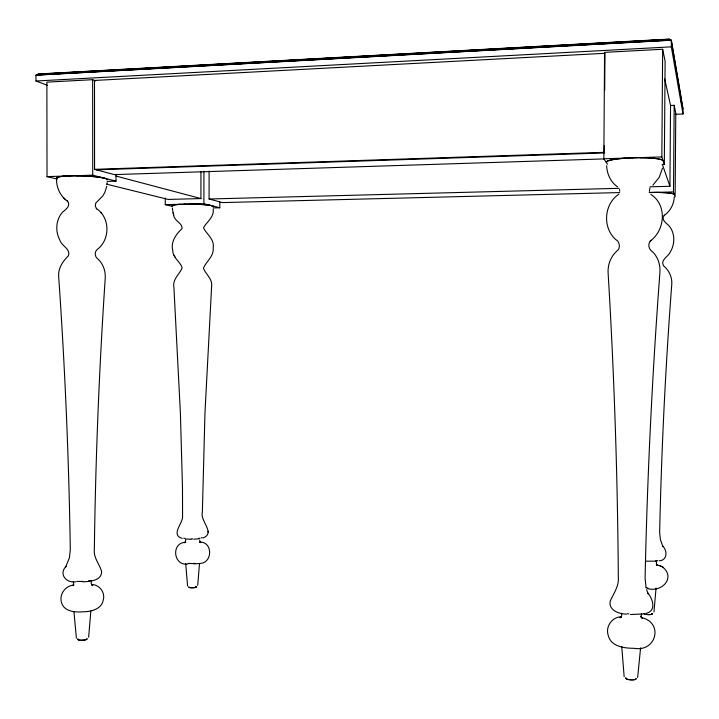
<?xml version="1.0" encoding="UTF-8"?>
<svg xmlns="http://www.w3.org/2000/svg" width="719" height="719" viewBox="0 0 719 719"><rect width="100%" height="100%" fill="white"/><g stroke="black" fill="none" stroke-linecap="round" stroke-linejoin="round"><path stroke-width="1.08" d="M172.677 206.416L165.262 204.663L165.262 197.986M106.511 184.145L168.192 199.424L200.925 198.57L200.943 171.913M219.798 202.174L219.798 207.773L203.899 203.693L203.926 171.149M619.589 192.575L222.432 202.587L209.076 199.001L209.103 171.032M202.983 537.974C215.907 533.04 199.756 520.987 202.363 512.207L204.978 412.67L211.53 288.022M211.575 286.629C212.986 278.963 205.275 273.867 203.45 268.205C206.128 261.392 214.127 256.395 213.184 247.74C214.801 239.202 205.823 233.45 203.531 227.779C205.958 222.62 214.451 217.192 213.21 209.175M607.474 164.265L603.843 158.782L604.571 52.361L662.657 49.26L665.12 61.223L664.32 164.39L662.091 164.453M604.32 145.66L604.275 152.338L94.566 169.333L94.504 80.447L604.958 53.296L604.706 90.019M664.32 164.39L661.831 156.922L662.657 49.26M650.057 186.805L669.928 186.284L670.557 105.468L664.617 78.623M675.15 114.312L683.005 113.997L671.33 46.852L671.384 40.201L35.95 75.198L35.959 81.013L47.535 85.327M674.179 105.316L675.788 113.126L675.123 196.799L673.496 191.919L674.179 105.316L670.827 105.459M683.005 113.997L683.05 108.884L671.384 40.201L670.135 40.03L669.479 39.087L38.359 73.994L35.95 75.198M208.195 532.384L208.222 531.116M211.53 288.193L211.575 286.45M199.576 540.382L200.817 542.602L199.693 542.225M107.059 184.118L107.149 182.608M674.251 197.006C673.964 204.304 670.171 211.359 664.131 215.484L664.437 215.17C660.213 219.96 667.187 223.393 669.686 226.602C675.204 234.034 674.952 244.487 670.153 252.207C668.167 256.791 660.096 259.892 663.565 265.805C669.101 270.371 672.427 277.489 671.735 284.733C665.497 367.121 661.462 449.681 659.647 532.285L660.41 539.699L662.945 546.602L662.621 546C667.52 550.502 667.538 560.577 659.089 560.811M90.855 611.006L88.635 637.214M199.738 542.063C213.228 541.668 212.689 563.606 199.505 563.435L197.698 585.446M640.584 647.819L637.654 677.514M656.043 588.043L653.966 611.995M656.42 561.97L656.501 564.073L657.481 565.269L656.672 564.846L657.256 565.143M106.763 186.266L104.857 192.359L102.808 195.945L95.771 203.046L95.312 206.119L96.643 208.87L96.31 208.501C110.295 217.542 110.331 239.652 97.227 249.466C94.522 251.641 94.593 256.252 97.236 258.445C102.952 263.163 105.702 270.82 105.235 278.118C99.195 368.2 95.564 458.452 94.36 548.732C93.102 557.387 99.447 563.93 101.622 571.497C101.819 580.871 89.668 581.473 82.847 581.851M662.523 168.129L659.206 177.35L652.924 185.151M641.465 613.855L641.105 616.875L640.926 616.327L642.211 618.484M649.913 187.884L649.365 191.389M91.655 580.332L91.097 583.343L91.879 584.898L91.466 584.466L92.751 585.257L91.574 584.826M618.933 194.13C603.933 204.061 602.261 227.537 615.716 239.526C619.94 241.26 620.12 248.1 618.043 250.005C611.222 255.443 607.564 264.295 608.121 272.95C614.197 374.132 617.603 475.475 618.313 576.836C619.302 586.093 613.469 593.517 610.143 601.399C608.616 610.485 619.176 613.882 626.393 614.179M184.504 542.809L185.556 541.398L185.556 539.861M72.826 585.688L73.653 584.143L73.347 581.446M646.246 613.352C656.699 610.782 652.744 598.756 647.837 593.031L648.17 593.885L646.606 589.598M621.351 617.235L619.94 617.774L621.369 616.911L620.803 617.459L621.692 615.725L621.522 613.226M621.054 616.731C611.932 617.172 605.254 626.698 608.247 635.434C610.979 646.776 624.559 648.259 634.239 648.322C656.69 652.304 663.736 622.007 641.123 617.567M74.003 585.032C65.788 585.563 59.291 593.777 61.313 601.902C63.479 611.527 74.812 612.498 82.892 611.797C91.052 611.761 101.667 609.281 103.329 599.835C105.316 592.483 99.519 584.835 91.996 584.475M643.19 613.945L630.365 614.529M185.763 542.306C170.763 542.387 173.234 566.617 188.036 563.93M199.505 563.435L193.959 563.948M199.388 538.756L193.95 539.205M656.959 561.153L645.698 561.179M38.287 74.174L669.533 39.284M38.188 74.345L669.605 39.464M38.062 74.506L669.713 39.635M37.909 74.659L669.829 39.788M37.73 74.785L669.973 39.922M37.298 75.001L670.315 40.12M35.959 81.013L671.33 46.852M95.699 80.932L92.652 79.692L46.879 82.137L47.023 176.631L56.702 178.923M69.842 175.885L64.413 176.173A25.309 2.921 1.8 0 0 57.358 178.788M632.837 157.829L625.296 158.207A28.248 3.712 -1.3 0 0 606.512 162.458M184.585 204.169L179.795 204.367A20.59 2.031 1 0 0 172.371 206.137M96.409 169.828L604.661 152.94M47.023 176.631L92.733 175.166L116.038 181.143L116.029 174.42M603.843 158.782L661.831 156.922M603.897 158.917L114.312 174.6L94.566 169.333M107.185 181.413L116.038 181.143M209.076 199.001L619.059 188.315M165.262 204.663L203.899 203.693M673.496 191.919L649.221 192.53L655.998 192.44A22.918 2.427 -1.1 0 1 674.125 194.382M213.166 207.935L219.798 207.773M632.657 157.838L640.35 157.722A28.248 3.712 -1.3 0 1 663.035 160.688M184.459 204.169L189.834 204.115A20.59 2.031 1 0 1 213.219 206.811M190.984 539.25L185.601 538.989M647.63 588.555C662.19 592.887 676.462 576.89 661.795 566.455M75.81 581.833C66.103 583.352 58.527 573.951 66.04 566.347L65.555 567.12L69.41 557.809L70.3 549.667C68.898 458.839 65.025 368.056 58.733 277.435C57.745 268.96 62.481 261.464 68.314 255.955C71.1 248.855 61.331 246.042 59.794 239.948C55.03 231.15 55.875 219.61 62.607 212.051C65.914 209.624 71.361 205.355 67.307 200.987L67.73 201.374C60.198 196.251 55.992 187.048 56.585 178.006M656.303 564.631L663.134 567.147M182.195 538.36C170.834 535.116 181.925 524.106 182.554 517.536L182.491 487.895L180.388 412.967L173.926 287.708C172.075 279.394 179.624 274.334 182.132 267.836C180.712 262.049 172.767 257.923 172.758 250.536C170.493 241.881 176.101 234.214 181.898 228.768C183.147 223.187 173.764 221.003 173.567 214.577M115.849 176.02L200.925 198.57M659.916 565.494L661.058 566.087M617.612 186.85C610.656 182.24 606.908 173.863 606.665 165.676M650.848 194.409C667.052 204.582 665.255 229.738 650.776 240.622L651.126 240.299L650.129 241.242L650.47 240.928C647.531 244.19 648.754 249.601 652.493 251.713C658.002 257.016 660.464 264.943 659.916 272.474C652.259 374.231 647.298 476.194 645.087 578.22L646.021 587.369M63.667 197.896L65.645 199.738M100.876 212.644L101.298 213.112M76.403 638.211L73.958 611.968M174.169 255.263L174.96 257.034M187.578 585.94L185.709 563.696M624.155 676.669L621.746 646.507M662.63 165.109L669.928 186.284M172.326 207.998L173.189 213.336M173.036 212.851L173.71 215.044M619.499 189.483L619.751 191.245M681.163 100.966L681.549 103.168M671.16 40.237L682.861 108.839M92.652 79.692L92.733 175.166M189.708 204.115A20.59 2.031 1 0 1 213.103 206.281M640.18 157.731A28.248 3.712 -1.3 0 1 662.855 160.697M57.223 178.797A25.309 2.921 1.8 0 1 64.27 176.182L76.142 175.796A25.309 2.921 1.8 0 1 107.149 179.741M75.998 175.804A25.309 2.921 1.8 0 1 104.282 178.177M105.199 178.438A25.309 2.921 1.8 0 1 107.014 179.741M86.577 638.805A4.332 0.98 -3 0 1 83.152 640.234A4.332 0.98 -3 0 1 78.119 639.542M87.341 638.76A4.907 1.105 -3 0 1 81.328 640.18A4.907 1.105 -3 0 1 78.128 638.733M606.683 162.449A28.248 3.712 -1.3 0 1 625.476 158.198M195.865 586.803A3.523 0.683 -1.5 0 1 193.007 587.809A3.523 0.683 -1.5 0 1 189.106 587.126M195.793 586.389A3.99 0.773 -1.5 0 1 193.573 587.648A3.99 0.773 -1.5 0 1 188.648 586.911M202.057 537.444A9.527 1.483 -1.1 0 1 201.401 537.83M200.134 538.189A9.527 1.483 -1.1 0 1 198.354 538.495M192.917 538.899A9.527 1.483 -1.1 0 1 191.236 538.917M184.945 538.45A9.527 1.483 -1.1 0 1 183.74 538.127M172.488 206.137A20.59 2.031 1 0 1 179.912 204.367M90.243 580.539A11.711 2.13 -2.3 0 1 88.608 580.835M82.775 581.383A11.711 2.13 -2.3 0 1 76.825 581.365M650.075 192.503A22.918 2.427 -1.1 0 1 674.269 194.373M195.217 563.372A7.028 1.222 -1.3 0 1 188.234 563.345M628.828 613.819A13.05 2.696 2.7 0 1 627.166 613.658M635.74 678.988A4.826 1.24 3.3 0 1 630.599 679.868A4.826 1.24 3.3 0 1 626.114 678.296M636.279 678.368A5.464 1.402 3.3 0 1 630.563 679.743A5.464 1.402 3.3 0 1 625.773 677.622M647.9 587.971A7.819 1.465 2.6 0 1 645.887 587.818M651.612 613.631A3.928 0.818 2.8 0 1 648.933 614.673A3.928 0.818 2.8 0 1 644.215 613.613M652.466 613.622A4.44 0.926 2.8 0 1 649.041 614.556A4.44 0.926 2.8 0 1 643.784 613.586M657.463 560.496A10.605 1.771 2.3 0 1 655.665 560.784"/></g></svg>
